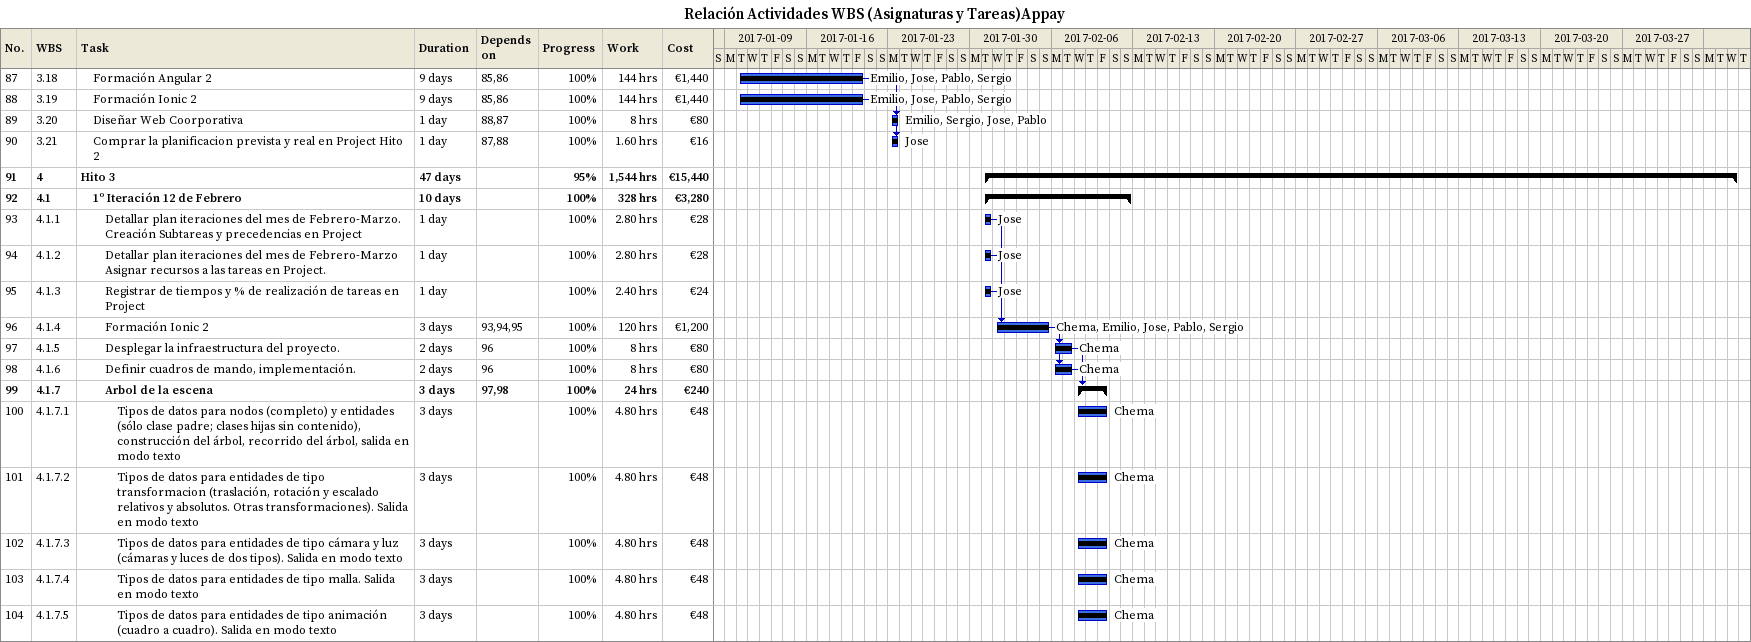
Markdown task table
Relación Actividades WBS (Asignaturas y Tareas)Appay

| ID | WBS | Task | Duration | Start | Finish | Predecessors | Resources | % complete | Work (h) | Cost (€) |
|---|---|---|---|---|---|---|---|---|---|---|
| 87 | 3.18 | Formación Angular 2 | 9d | 2017-01-10 | 2017-01-20 | 85, 86 | Emilio, Jose, Pablo, Sergio | 100 | 144 | 1440 |
| 88 | 3.19 | Formación Ionic 2 | 9d | 2017-01-10 | 2017-01-20 | 85, 86 | Emilio, Jose, Pablo, Sergio | 100 | 144 | 1440 |
| 89 | 3.20 | Diseñar Web Coorporativa | 1d | 2017-01-23 | 2017-01-23 | 88, 87 | Emilio, Sergio, Jose, Pablo | 100 | 8 | 80 |
| 90 | 3.21 | Comprar la planificacion prevista y real en Project Hito 2 | 1d | 2017-01-23 | 2017-01-23 | 87, 88 | Jose | 100 | 1.60 | 16 |
| 91 | 4 | **Hito 3** | 47d | 2017-01-31 | 2017-04-05 |  |  | 95 | 1544 | 15440 |
| 92 | 4.1 | **1º Iteración 12 de Febrero** | 10d | 2017-01-31 | 2017-02-12 |  |  | 100 | 328 | 3280 |
| 93 | 4.1.1 | Detallar plan iteraciones del mes de Febrero-Marzo. Creación Subtareas y precedencias en Project | 1d | 2017-01-31 | 2017-01-31 |  | Jose | 100 | 2.80 | 28 |
| 94 | 4.1.2 | Detallar plan iteraciones del mes de Febrero-Marzo Asignar recursos a las tareas en Project. | 1d | 2017-01-31 | 2017-01-31 |  | Jose | 100 | 2.80 | 28 |
| 95 | 4.1.3 | Registrar de tiempos y % de realización de tareas en Project | 1d | 2017-01-31 | 2017-01-31 |  | Jose | 100 | 2.40 | 24 |
| 96 | 4.1.4 | Formación Ionic 2 | 3d | 2017-02-01 | 2017-02-05 | 93, 94, 95 | Chema, Emilio, Jose, Pablo, Sergio | 100 | 120 | 1200 |
| 97 | 4.1.5 | Desplegar la infraestructura del proyecto. | 2d | 2017-02-06 | 2017-02-07 | 96 | Chema | 100 | 8 | 80 |
| 98 | 4.1.6 | Definir cuadros de mando, implementación. | 2d | 2017-02-06 | 2017-02-07 | 96 | Chema | 100 | 8 | 80 |
| 99 | 4.1.7 | **Arbol de la escena** | 3d | 2017-02-08 | 2017-02-10 | 97, 98 |  | 100 | 24 | 240 |
| 100 | 4.1.7.1 | Tipos de datos para nodos (completo) y entidades (sólo clase padre; clases hijas sin contenido), construcción del árbol, recorrido del árbol, salida en modo texto | 3d | 2017-02-08 | 2017-02-10 |  | Chema | 100 | 4.80 | 48 |
| 101 | 4.1.7.2 | Tipos de datos para entidades de tipo transformacion (traslación, rotación y escalado relativos y absolutos. Otras transformaciones). Salida en modo texto | 3d | 2017-02-08 | 2017-02-10 |  | Chema | 100 | 4.80 | 48 |
| 102 | 4.1.7.3 | Tipos de datos para entidades de tipo cámara y luz (cámaras y luces de dos tipos). Salida en modo texto | 3d | 2017-02-08 | 2017-02-10 |  | Chema | 100 | 4.80 | 48 |
| 103 | 4.1.7.4 | Tipos de datos para entidades de tipo malla. Salida en modo texto | 3d | 2017-02-08 | 2017-02-10 |  | Chema | 100 | 4.80 | 48 |
| 104 | 4.1.7.5 | Tipos de datos para entidades de tipo animación (cuadro a cuadro). Salida en modo texto | 3d | 2017-02-08 | 2017-02-10 |  | Chema | 100 | 4.80 | 48 |
